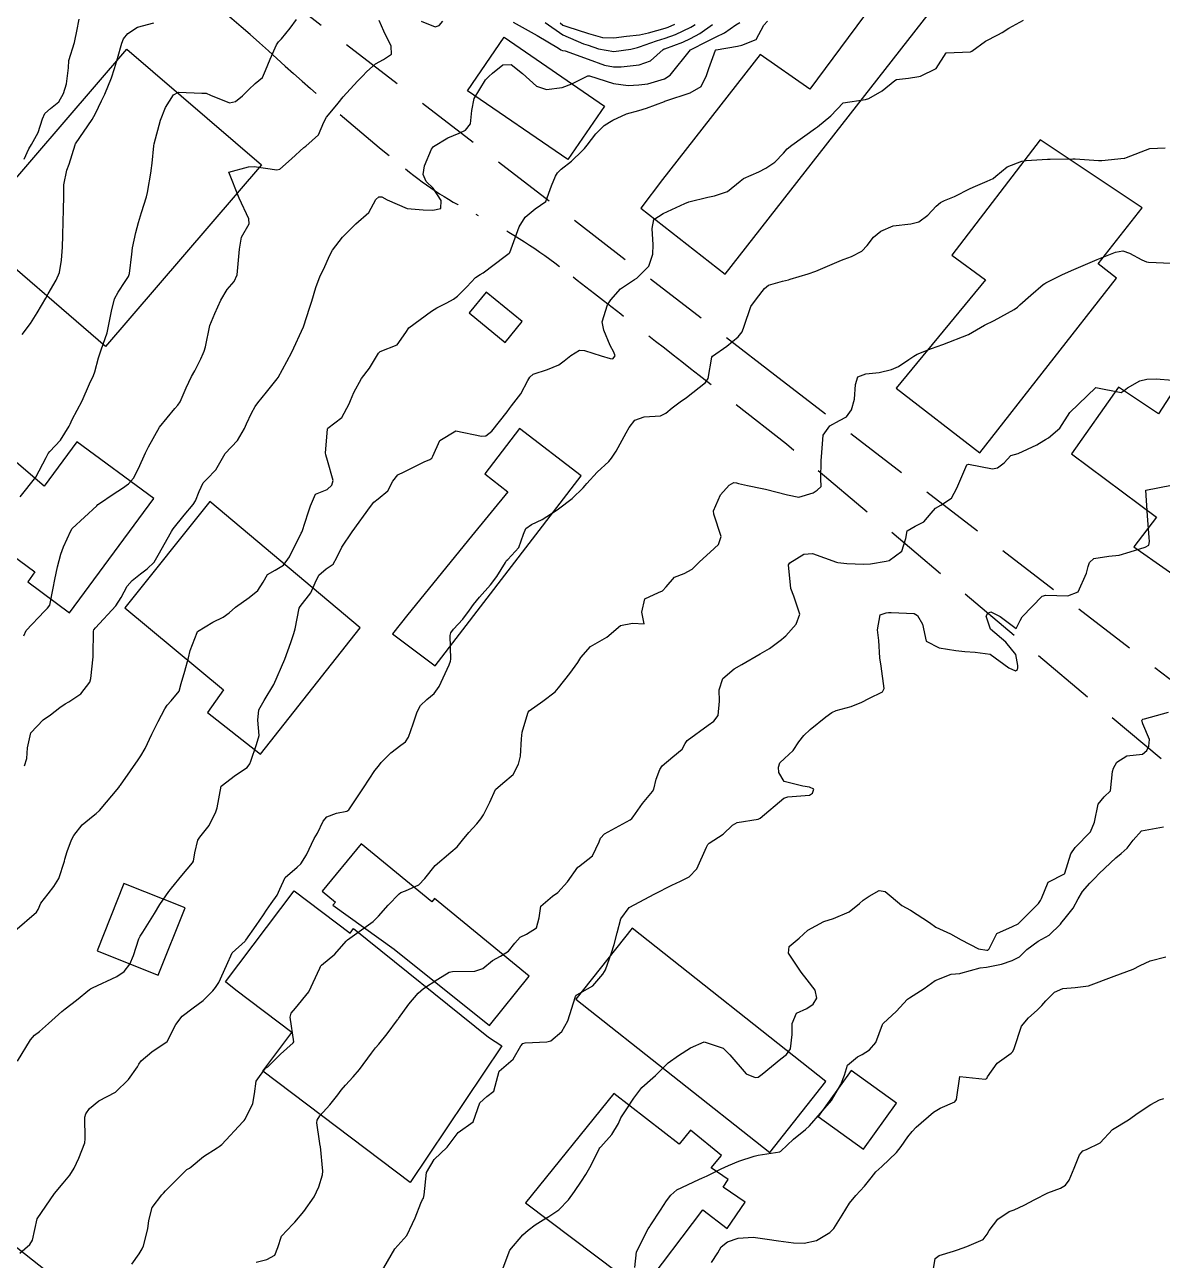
# Model space of a CAD drawing. Header units: metres. Extents: x 298520 to 308411, y 7433745 to 7450750.
# Drawn here: x 301297.3 to 301386.3, y 7442720.4 to 7442817 of the extents above; entities that cross this region are included whole.
import ezdxf

# ---------------------------------------------------------------- set-up
doc = ezdxf.new("R2010")
doc.units = ezdxf.units.M
doc.header["$LTSCALE"] = 10
doc.linetypes.add('DASHED', pattern=[0.75, 0.5, -0.25])
for name, color, linetype in [('Curvas de Nivel 1m', 11, 'Continuous'), ('Curvas de Nivel 5m', 15, 'Continuous'), ('Edificações', 30, 'Continuous'), ('Vias Secundárias', 230, 'DASHED')]:
    doc.layers.add(name, color=color, linetype=linetype)

msp = doc.modelspace()

# ---------------------------------------------------------------- linework, layer by layer
at = {"layer": 'Curvas de Nivel 1m', "flags": 128}
for points, elevation in [([(301296.548, 7442746.149), (301298.233, 7442747.615), (301298.366, 7442747.812), (301298.573, 7442748.312), (301299.153, 7442749.036), (301299.592, 7442749.6), (301299.971, 7442750.225), (301300.416, 7442751.592), (301300.454, 7442751.753), (301300.62, 7442752.334), (301300.967, 7442753.249), (301301.138, 7442753.585), (301301.794, 7442754.43), (301302.656, 7442755.135), (301302.905, 7442755.32), (301303.153, 7442755.563), (301304.681, 7442757.362), (301304.749, 7442757.473), (301304.792, 7442757.539), (301305.57, 7442758.661), (301306.183, 7442759.525), (301306.401, 7442759.838), (301306.722, 7442760.389), (301307.257, 7442761.512), (301307.743, 7442762.505), (301308.268, 7442763.497), (301308.457, 7442763.795), (301308.762, 7442764.113), (301309.388, 7442764.87), (301309.537, 7442765.482), (301309.826, 7442766.446), (301310.109, 7442767.477), (301310.237, 7442768.05), (301310.785, 7442769.47), (301310.798, 7442769.496), (301310.824, 7442769.533), (301312.008, 7442770.285), (301312.841, 7442770.675), (301313.295, 7442770.995), (301313.788, 7442771.436), (301314.861, 7442772.201), (301315.534, 7442772.746), (301315.952, 7442773.409), (301316.295, 7442773.992), (301316.887, 7442774.332), (301317.553, 7442774.73), (301318.013, 7442775.383), (301318.922, 7442777.229), (301318.975, 7442777.317), (301318.997, 7442777.369), (301319.486, 7442778.816), (301319.67, 7442779.363), (301320.047, 7442780.268), (301320.962, 7442780.655), (301321.333, 7442780.981), (301321.426, 7442781.345), (301320.989, 7442782.924), (301320.85, 7442783.351), (301320.841, 7442783.506), (301320.977, 7442785.35), (301320.986, 7442785.388), (301321.024, 7442785.43), (301322.11, 7442786.261), (301322.674, 7442787.334), (301322.787, 7442787.591), (301323.052, 7442788.23), (301323.639, 7442789.321), (301324.266, 7442790.121), (301324.984, 7442791.302), (301325.094, 7442791.422), (301326.443, 7442791.943), (301327.109, 7442792.927), (301327.359, 7442793.276), (301329.126, 7442794.594), (301329.538, 7442794.837), (301330.309, 7442795.238), (301330.837, 7442795.533), (301331.141, 7442795.753), (301331.886, 7442796.489), (301332.556, 7442797.216), (301332.934, 7442797.444), (301333.167, 7442797.577), (301334.888, 7442798.892), (301335.182, 7442799.119), (301335.218, 7442799.144), (301335.25, 7442799.179), (301335.766, 7442800.613), (301335.988, 7442801.172), (301336.442, 7442801.947), (301337.227, 7442802.597), (301338.048, 7442803.148), (301338.496, 7442804.392), (301338.823, 7442805.136), (301338.98, 7442805.412), (301339.261, 7442805.695), (301340.072, 7442806.321), (301340.91, 7442807.114), (301341.085, 7442807.312), (301341.288, 7442807.572), (301341.963, 7442808.437), (301342.626, 7442809.097), (301343.041, 7442809.358), (301343.309, 7442809.513), (301344.367, 7442810.025), (301345.321, 7442810.285), (301345.931, 7442810.447), (301347.332, 7442810.976), (301347.371, 7442811.001), (301347.45, 7442811.038), (301349.339, 7442811.667), (301350.209, 7442812.137), (301350.623, 7442812.997), (301350.797, 7442813.557), (301351.321, 7442814.991), (301351.348, 7442815.016), (301351.373, 7442815.024), (301353.04, 7442815.312), (301353.379, 7442815.378), (301354.505, 7442815.834), (301355.111, 7442816.944), (301355.406, 7442817.251)], 708), ([(301296.744, 7442735.953), (301297.75, 7442737.62), (301298.084, 7442737.98), (301298.453, 7442738.288), (301299.174, 7442738.892), (301299.948, 7442739.595), (301300.224, 7442739.844), (301300.477, 7442740.04), (301301.354, 7442740.712), (301302.387, 7442741.571), (301302.445, 7442741.619), (301302.494, 7442741.641), (301302.617, 7442741.691), (301304.503, 7442742.575), (301305.085, 7442742.956), (301305.541, 7442743.53), (301305.825, 7442744.226), (301306.246, 7442745.523), (301306.346, 7442745.721), (301306.548, 7442746.028), (301307.469, 7442747.506), (301307.882, 7442748.192), (301308.589, 7442749.213), (301308.705, 7442749.375), (301308.789, 7442749.488), (301309.601, 7442750.482), (301310.443, 7442751.472), (301310.501, 7442751.584), (301310.621, 7442752.24), (301310.86, 7442753.238), (301310.994, 7442753.466), (301311.725, 7442754.381), (301312.258, 7442755.454), (301312.355, 7442755.764), (301312.683, 7442757.45), (301313.804, 7442758.325), (301314.705, 7442758.917), (301314.925, 7442759.203), (301314.985, 7442759.417), (301315.43, 7442760.709), (301315.632, 7442761.411), (301315.547, 7442762.61), (301315.611, 7442763.411), (301316.026, 7442764.146), (301316.783, 7442765.4), (301317.66, 7442767.387), (301318.121, 7442768.685), (301318.353, 7442769.377), (301318.448, 7442769.757), (301318.762, 7442771.371), (301318.854, 7442771.509), (301319.671, 7442772.556), (301320.013, 7442773.359), (301320.299, 7442773.939), (301320.889, 7442774.437), (301321.42, 7442774.82), (301321.726, 7442775.342), (301322.114, 7442776.135), (301322.923, 7442777.33), (301324.349, 7442779.309), (301324.609, 7442779.645), (301324.952, 7442779.926), (301325.706, 7442780.548), (301326.1, 7442781.289), (301326.481, 7442781.782), (301326.98, 7442782.033), (301328.534, 7442782.803), (301328.99, 7442783.003), (301329.157, 7442783.082), (301329.223, 7442783.248), (301329.774, 7442784.48), (301331.023, 7442785.23), (301333.017, 7442784.813), (301333.376, 7442784.846), (301333.846, 7442785.198), (301335.038, 7442786.723), (301335.231, 7442786.988), (301335.378, 7442787.177), (301336.107, 7442788.115), (301336.663, 7442789.164), (301336.805, 7442789.425), (301337.07, 7442789.663), (301338.196, 7442790.023), (301339.082, 7442790.404), (301339.497, 7442790.716), (301340.017, 7442791.121), (301340.682, 7442791.529), (301341.097, 7442791.523), (301342.387, 7442791.097), (301343.09, 7442790.886), (301343.313, 7442790.863), (301343.485, 7442791.084), (301343.389, 7442791.378), (301343.101, 7442791.908), (301342.587, 7442793.095), (301342.46, 7442793.756), (301342.879, 7442795.093), (301342.978, 7442795.249), (301343.139, 7442795.479), (301343.891, 7442796.339), (301344.982, 7442797.063), (301345.164, 7442797.16), (301346.119, 7442798.105), (301346.433, 7442799.048), (301346.467, 7442799.774), (301346.365, 7442801.048), (301346.519, 7442801.748), (301347.225, 7442802.217), (301348.922, 7442803.015), (301349.234, 7442803.14), (301350.726, 7442803.507), (301351.239, 7442803.612), (301352.279, 7442803.943), (301353.251, 7442804.762), (301353.526, 7442804.966), (301354.719, 7442805.49), (301355.265, 7442805.769), (301355.962, 7442806.244), (301356.658, 7442806.926), (301356.944, 7442807.266), (301357.289, 7442807.575), (301359.142, 7442808.892), (301359.304, 7442809.003), (301360.34, 7442809.852), (301361.323, 7442810.87), (301363.057, 7442811.123), (301363.328, 7442811.209), (301364.352, 7442811.821), (301365.35, 7442812.621), (301365.483, 7442812.687), (301366.432, 7442812.809), (301367.231, 7442812.925), (301367.354, 7442812.95), (301368.584, 7442813.564), (301369.373, 7442814.78), (301371.261, 7442814.865), (301371.375, 7442814.911), (301372.434, 7442815.693), (301373.395, 7442816.195), (301373.742, 7442816.381), (301374.26, 7442816.717), (301375.409, 7442817.347)], 709), ([(301297.104, 7442792.773), (301297.774, 7442793.63), (301298.285, 7442794.463), (301298.956, 7442795.613), (301299.146, 7442795.939), (301299.761, 7442797), (301300.031, 7442797.601), (301300.197, 7442798.575), (301300.252, 7442799.599), (301300.29, 7442800.505), (301300.325, 7442801.599), (301300.341, 7442802.479), (301300.356, 7442803.599), (301300.37, 7442804.475), (301300.605, 7442805.597), (301300.792, 7442806.07), (301301.242, 7442807.59), (301301.255, 7442807.618), (301301.284, 7442807.668), (301302.571, 7442809.571), (301302.847, 7442810.03), (301303.325, 7442811.018), (301303.502, 7442811.387), (301303.585, 7442811.557), (301304.083, 7442812.815), (301304.333, 7442813.55), (301304.572, 7442814.337), (301304.906, 7442815.545), (301305.044, 7442815.878), (301305.384, 7442816.285), (301306.142, 7442816.782), (301307.397, 7442817.123)], 704), ([(301297.25, 7442769.21), (301297.435, 7442769.631), (301298.848, 7442771.143), (301299.095, 7442771.363), (301299.269, 7442771.606), (301299.544, 7442772.925), (301299.665, 7442773.602), (301299.884, 7442774.604), (301300.136, 7442775.598), (301300.341, 7442776.163), (301300.921, 7442777.425), (301301.028, 7442777.588), (301302.941, 7442779.376), (301303.037, 7442779.464), (301303.159, 7442779.558), (301304.226, 7442780.275), (301304.961, 7442780.748), (301305.416, 7442781.086), (301305.81, 7442781.532), (301306.212, 7442782.297), (301306.763, 7442783.522), (301306.844, 7442783.673), (301307, 7442783.988), (301307.855, 7442785.508), (301309.038, 7442786.984), (301309.288, 7442787.24), (301309.474, 7442787.486), (301309.934, 7442788.602), (301310.349, 7442789.477), (301310.614, 7442789.93), (301311.084, 7442790.867), (301311.27, 7442791.287), (301311.352, 7442791.466), (301311.437, 7442791.806), (301311.785, 7442793.46), (301312.189, 7442794.392), (301312.654, 7442795.447), (301313.151, 7442796.269), (301313.698, 7442796.894), (301313.921, 7442797.432), (301314.026, 7442798.579), (301314.098, 7442799.431), (301314.268, 7442800.359), (301314.849, 7442801.424), (301314.846, 7442801.795), (301314.073, 7442803.432), (301313.263, 7442805.44), (301314.807, 7442805.878), (301315.26, 7442805.889), (301317.016, 7442805.643), (301317.257, 7442805.678), (301318.167, 7442806.489), (301319.131, 7442807.372), (301319.284, 7442807.481), (301320.276, 7442808.377), (301320.703, 7442809.356), (301320.902, 7442809.761), (301321.316, 7442810.24), (301321.826, 7442810.842), (301322.203, 7442811.337), (301323.346, 7442812.579), (301323.72, 7442812.945), (301324.071, 7442813.313), (301324.749, 7442813.916), (301325.362, 7442814.251), (301325.987, 7442814.674), (301325.96, 7442815.294), (301325.391, 7442816.476), (301325.032, 7442817.304)], 706), ([(301297.271, 7442806.471), (301297.641, 7442807.264), (301297.837, 7442807.624), (301298.354, 7442808.557), (301298.697, 7442809.616), (301298.876, 7442810.048), (301299.315, 7442810.439), (301299.967, 7442810.96), (301300.352, 7442811.6), (301300.582, 7442812.356), (301300.724, 7442813.596), (301300.772, 7442814.182), (301301.192, 7442815.592), (301301.238, 7442815.729), (301301.386, 7442816.471), (301301.564, 7442817.424)], 703), ([(301297.288, 7442759.048), (301297.466, 7442759.629), (301297.538, 7442760.444), (301297.779, 7442761.624), (301298.743, 7442762.644), (301299.315, 7442763.036), (301300.068, 7442763.597), (301300.465, 7442763.885), (301300.76, 7442764.054), (301301.691, 7442764.659), (301302.397, 7442765.574), (301302.483, 7442765.876), (301302.668, 7442767.571), (301302.672, 7442767.704), (301302.692, 7442769.571), (301302.724, 7442769.681), (301302.836, 7442769.833), (301304.424, 7442771.546), (301304.86, 7442772.214), (301305.318, 7442773.086), (301305.715, 7442773.532), (301306.361, 7442774.045), (301306.887, 7442774.442), (301307.432, 7442774.975), (301307.757, 7442775.507), (301308.782, 7442777.353), (301308.869, 7442777.491), (301308.924, 7442777.57), (301309.789, 7442778.626), (301310.487, 7442779.475), (301310.663, 7442779.757), (301310.958, 7442780.488), (301311.273, 7442781.162), (301311.549, 7442781.464), (301312.251, 7442782.186), (301312.993, 7442783.45), (301313.958, 7442784.482), (301314.493, 7442785.425), (301314.66, 7442785.79), (301315.035, 7442786.605), (301315.321, 7442787.136), (301315.532, 7442787.415), (301316.205, 7442788.255), (301317.062, 7442789.295), (301317.128, 7442789.399), (301317.811, 7442790.66), (301318.208, 7442791.383), (301319.113, 7442793.37), (301319.606, 7442794.895), (301319.763, 7442795.364), (301320.077, 7442796.438), (301320.418, 7442797.357), (301320.672, 7442797.851), (301321.179, 7442798.953), (301321.377, 7442799.347), (301322.159, 7442800.375), (301323.093, 7442801.322), (301323.214, 7442801.416), (301324.231, 7442802.302), (301324.761, 7442803.305), (301325.005, 7442803.533), (301325.235, 7442803.528), (301325.651, 7442803.296), (301327.226, 7442802.622), (301328.468, 7442802.504), (301329.225, 7442802.495), (301329.848, 7442802.623), (301329.879, 7442803.244), (301329.242, 7442804.207), (301328.713, 7442804.723), (301328.46, 7442805.262), (301328.569, 7442805.954), (301329.114, 7442807.253), (301329.285, 7442807.452), (301330.405, 7442808.125), (301331.296, 7442808.501), (301331.776, 7442808.748), (301332.158, 7442809.221), (301332.272, 7442810.267), (301332.445, 7442811.213), (301333.348, 7442812.677), (301333.605, 7442812.943), (301333.878, 7442813.195), (301334.695, 7442813.851), (301335.36, 7442813.872), (301336.243, 7442813.171), (301337.343, 7442812.169), (301338.102, 7442811.91), (301339.342, 7442812.077), (301340.101, 7442812.367), (301341.352, 7442812.992), (301341.485, 7442812.975), (301343.346, 7442812.374), (301344.506, 7442812.234), (301345.345, 7442812.27), (301346.033, 7442812.367), (301347.35, 7442812.76), (301347.781, 7442813.034), (301349.373, 7442815.01), (301350.696, 7442815.684), (301351.389, 7442816.036), (301352.026, 7442816.351), (301352.93, 7442816.975), (301353.219, 7442817.158)], 707), ([(301328.322, 7442817.266), (301329.396, 7442816.801), (301329.731, 7442816.913), (301330.018, 7442817.244)], 706), ([(301335.495, 7442817.179), (301337.388, 7442816.134), (301339.05, 7442815.135), (301339.242, 7442815.003), (301339.371, 7442814.967), (301339.573, 7442814.926), (301341.365, 7442814.278), (301342.637, 7442813.821), (301343.359, 7442813.675), (301343.963, 7442813.685), (301345.361, 7442813.839), (301346.25, 7442814.165), (301347.237, 7442815.041), (301347.326, 7442815.088), (301347.374, 7442815.106), (301348.773, 7442815.628), (301349.386, 7442815.895), (301350.098, 7442816.297), (301351.085, 7442816.993)], 706), ([(301339.175, 7442817.133), (301339.4, 7442816.957), (301339.69, 7442816.835), (301341.391, 7442816.283), (301342.497, 7442815.989), (301343.386, 7442815.951), (301344.377, 7442816.086), (301345.39, 7442816.201), (301346.096, 7442816.349), (301347.398, 7442816.71), (301347.64, 7442816.796), (301348.148, 7442817.029)], 704), ([(301305.675, 7442720.089), (301306.247, 7442720.883), (301306.492, 7442721.276), (301306.593, 7442721.517), (301306.93, 7442722.857), (301307.027, 7442723.513), (301307.288, 7442724.515), (301308.033, 7442725.503), (301308.161, 7442725.644), (301308.306, 7442725.825), (301309.998, 7442727.475), (301310.193, 7442727.604), (301310.326, 7442727.705), (301311.283, 7442728.516), (301312.349, 7442729.176), (301312.523, 7442729.275), (301312.726, 7442729.444), (301314.371, 7442731.203), (301314.471, 7442731.32), (301314.538, 7442731.418), (301315.16, 7442732.637), (301315.281, 7442733.411), (301315.412, 7442734.405), (301316.145, 7442735.403), (301316.312, 7442735.513), (301316.425, 7442735.612), (301317.321, 7442736.504), (301318.311, 7442737.381), (301318.348, 7442737.478), (301318.07, 7442739.384), (301318.151, 7442739.708), (301318.48, 7442740.106), (301319.516, 7442741.365), (301320.389, 7442743.23), (301320.441, 7442743.351), (301320.467, 7442743.397), (301320.514, 7442743.452), (301321.549, 7442744.318), (301322.441, 7442745.331), (301322.488, 7442745.386), (301322.544, 7442745.43), (301322.927, 7442745.705), (301324.559, 7442746.873), (301324.778, 7442747.081), (301324.972, 7442747.296), (301325.726, 7442748.138), (301326.589, 7442749.043), (301326.728, 7442749.141), (301327.078, 7442749.275), (301328.121, 7442749.742), (301328.603, 7442750.233), (301329.398, 7442751.248), (301330.624, 7442752.298), (301331.131, 7442752.722), (301331.545, 7442753.221), (301332.03, 7442753.828), (301332.652, 7442754.503), (301332.975, 7442754.888), (301333.199, 7442755.202), (301333.685, 7442756.207), (301334.131, 7442757.188), (301334.688, 7442757.695), (301335.5, 7442758.367), (301335.923, 7442759.168), (301336.075, 7442759.804), (301336.157, 7442761.166), (301336.222, 7442761.681), (301336.642, 7442763.161), (301336.669, 7442763.246), (301336.756, 7442763.352), (301337.829, 7442764.088), (301338.778, 7442764.841), (301338.932, 7442764.987), (301339.059, 7442765.136), (301339.942, 7442766.27), (301340.551, 7442767.114), (301340.807, 7442767.519), (301341.545, 7442768.373), (301342.823, 7442769.09), (301343.887, 7442770.025), (301344.84, 7442770.206), (301345.742, 7442770.149), (301345.574, 7442771.053), (301345.813, 7442772.101), (301346.869, 7442772.6), (301347.176, 7442772.731), (301347.48, 7442773.034), (301348.131, 7442773.781), (301348.889, 7442774.079), (301349.497, 7442774.408), (301350.088, 7442775.002), (301350.91, 7442775.743), (301351.558, 7442776.342), (301351.778, 7442776.981), (301351.207, 7442778.72), (301351.17, 7442778.988), (301351.723, 7442780.221), (301352.404, 7442780.976), (301352.763, 7442781.184), (301352.975, 7442781.158), (301353.123, 7442781.116), (301353.837, 7442780.957), (301354.97, 7442780.722), (301355.23, 7442780.677), (301356.963, 7442780.237), (301357.837, 7442780.034), (301358.965, 7442780.375), (301359.272, 7442780.592), (301359.581, 7442780.891), (301359.56, 7442781.472), (301359.58, 7442782.891), (301359.637, 7442783.528), (301359.741, 7442784.889), (301360.274, 7442785.631), (301361.03, 7442786.033), (301361.575, 7442786.324), (301361.951, 7442786.861), (301362.194, 7442787.716), (301362.274, 7442788.858), (301362.468, 7442789.46), (301363.075, 7442789.682), (301364.127, 7442789.785), (301365.081, 7442790.024), (301365.631, 7442790.269), (301366.449, 7442790.806), (301366.83, 7442791.068), (301367.097, 7442791.222), (301368.229, 7442791.662), (301369.105, 7442791.98), (301371.113, 7442792.75), (301372.365, 7442793.493), (301373.124, 7442793.869), (301374.687, 7442794.707), (301374.941, 7442794.898), (301375.139, 7442795.084), (301375.993, 7442795.848), (301376.965, 7442796.682), (301377.083, 7442796.761), (301377.164, 7442796.8), (301378.414, 7442797.424), (301379.174, 7442797.771), (301381.183, 7442798.63), (301382.603, 7442799.201), (301383.19, 7442799.297), (301383.696, 7442799.11), (301384.681, 7442798.588), (301385.034, 7442798.434), (301385.181, 7442798.404), (301386.961, 7442798.344)], 711), ([(301315.417, 7442720.232), (301316.243, 7442720.441), (301316.863, 7442720.778), (301317.104, 7442721.391), (301317.39, 7442722.265), (301318.281, 7442723.224), (301318.443, 7442723.378), (301319.126, 7442724.202), (301319.955, 7442725.355), (301320.311, 7442726.142), (301320.586, 7442727.082), (301320.614, 7442727.347), (301320.429, 7442729.272), (301320.415, 7442729.349), (301320.357, 7442729.71), (301320.165, 7442731.147), (301320.191, 7442731.353), (301320.376, 7442731.677), (301321.172, 7442732.555), (301321.788, 7442733.336), (301322.051, 7442733.681), (301322.404, 7442734.09), (301323, 7442734.735), (301323.479, 7442735.314), (301324.436, 7442736.575), (301324.745, 7442736.992), (301324.991, 7442737.295), (301325.662, 7442738.08), (301326.471, 7442739.182), (301326.513, 7442739.239), (301326.54, 7442739.279), (301327.339, 7442740.417), (301328.087, 7442741.264), (301328.29, 7442741.467), (301328.497, 7442741.637), (301329.62, 7442742.359), (301330.51, 7442742.914), (301330.769, 7442742.968), (301332.511, 7442742.986), (301333.122, 7442743.201), (301333.879, 7442743.834), (301334.528, 7442744.165), (301335.154, 7442744.554), (301335.647, 7442745.169), (301336.055, 7442745.657), (301336.55, 7442745.886), (301337.324, 7442746.383), (301337.54, 7442747.15), (301337.658, 7442748.068), (301338.58, 7442748.858), (301338.992, 7442749.134), (301339.748, 7442749.971), (301340.558, 7442751.111), (301340.613, 7442751.156), (301341.722, 7442751.999), (301342.227, 7442753.094), (301342.335, 7442753.396), (301342.642, 7442753.724), (301343.52, 7442754.206), (301344.659, 7442754.82), (301344.79, 7442754.93), (301344.883, 7442755.058), (301345.617, 7442756.107), (301346.405, 7442757.043), (301346.506, 7442757.22), (301346.692, 7442757.99), (301346.97, 7442758.767), (301347.157, 7442759.035), (301348.005, 7442759.735), (301348.723, 7442760.342), (301348.954, 7442760.792), (301349.119, 7442761.014), (301350.745, 7442762.221), (301351.198, 7442762.535), (301351.542, 7442762.982), (301351.646, 7442764.105), (301351.604, 7442764.982), (301351.894, 7442765.877), (301352.8, 7442766.636), (301353.379, 7442766.961), (301354.811, 7442767.793), (301355.545, 7442768.203), (301356.493, 7442768.923), (301356.679, 7442769.068), (301356.827, 7442769.204), (301357.625, 7442770.129), (301357.924, 7442770.909), (301357.465, 7442772.316), (301357.222, 7442772.917), (301357.041, 7442774.769), (301357.138, 7442774.918), (301358.224, 7442775.586), (301358.904, 7442775.637), (301360.801, 7442774.965), (301360.894, 7442774.936), (301361.611, 7442774.863), (301362.893, 7442774.81), (301363.457, 7442774.842), (301364.676, 7442775.043), (301364.897, 7442775.107), (301365.902, 7442775.816), (301366.225, 7442776.807), (301366.309, 7442777.426), (301366.933, 7442777.779), (301367.614, 7442778.115), (301368.189, 7442778.788), (301368.538, 7442779.195), (301368.953, 7442779.433), (301369.772, 7442779.957), (301370.197, 7442780.762), (301370.991, 7442782.585), (301371.113, 7442782.627), (301372.988, 7442782.267), (301373.388, 7442782.327), (301373.911, 7442782.721), (301374.416, 7442783.299), (301375.001, 7442783.471), (301376.459, 7442784.14), (301377.011, 7442784.484), (301377.138, 7442784.552), (301377.36, 7442784.677), (301378.254, 7442785.438), (301379.043, 7442786.66), (301381.063, 7442788.63), (301383.059, 7442788.225), (301383.282, 7442788.386), (301383.538, 7442788.605), (301384.516, 7442789.151), (301385.07, 7442789.27), (301385.779, 7442789.288), (301387.069, 7442789.189)], 712), ([(301325.104, 7442719.297), (301326.253, 7442721.28), (301327.203, 7442722.331), (301327.633, 7442723.266), (301327.837, 7442723.707), (301328.297, 7442724.848), (301328.419, 7442725.141), (301328.486, 7442725.257), (301328.547, 7442725.498), (301328.724, 7442727.254), (301329.321, 7442728.263), (301330.353, 7442729.23), (301331.214, 7442730.372), (301332.373, 7442731.21), (301332.898, 7442732.695), (301333.454, 7442733.199), (301333.982, 7442733.612), (301334.423, 7442735.18), (301335.501, 7442736.101), (301336.116, 7442737.163), (301336.275, 7442737.333), (301336.446, 7442737.38), (301338.134, 7442737.456), (301338.449, 7442737.551), (301339.308, 7442738.279), (301339.784, 7442739.12), (301340.393, 7442741.013), (301340.446, 7442741.111), (301340.493, 7442741.137), (301341.742, 7442741.856), (301342.51, 7442742.769), (301342.639, 7442742.961), (301342.717, 7442743.088), (301343.198, 7442744.419), (301343.412, 7442745.081), (301343.631, 7442746), (301343.916, 7442747.076), (301344.572, 7442747.966), (301346.583, 7442749.04), (301347.901, 7442749.719), (301348.598, 7442750.029), (301349.26, 7442750.353), (301349.866, 7442751.001), (301350.63, 7442752.686), (301350.732, 7442752.889), (301350.843, 7442752.988), (301351.918, 7442753.703), (301352.654, 7442754.397), (301353.014, 7442754.61), (301354.662, 7442754.887), (301354.715, 7442754.896), (301354.831, 7442754.947), (301356.679, 7442756.522), (301356.979, 7442756.618), (301358.681, 7442756.751), (301358.903, 7442756.897), (301359.01, 7442757.219), (301358.688, 7442757.365), (301358.147, 7442757.447), (301356.692, 7442757.817), (301356.286, 7442758.514), (301356.263, 7442758.927), (301356.366, 7442759.265), (301356.713, 7442759.616), (301357.403, 7442760.233), (301357.855, 7442760.909), (301358.237, 7442761.406), (301358.743, 7442761.884), (301359.961, 7442762.882), (301360.416, 7442763.217), (301360.76, 7442763.365), (301361.946, 7442763.678), (301362.771, 7442764.023), (301363.316, 7442764.304), (301364.376, 7442764.834), (301364.528, 7442765.09), (301364.287, 7442766.835), (301364.172, 7442767.474), (301364.09, 7442768.837), (301364.008, 7442769.665), (301364.212, 7442770.836), (301364.687, 7442770.999), (301364.855, 7442771.02), (301365.067, 7442771.039), (301366.854, 7442770.94), (301367.121, 7442770.797), (301367.512, 7442770.124), (301367.799, 7442768.79), (301368.818, 7442768.266), (301370.123, 7442768.068), (301370.815, 7442767.983), (301371.636, 7442767.921), (301372.813, 7442767.766), (301374.278, 7442766.715), (301374.799, 7442766.477), (301374.933, 7442766.576), (301374.976, 7442766.707), (301374.978, 7442766.88), (301374.813, 7442767.738), (301374.025, 7442768.718), (301372.838, 7442769.721), (301372.482, 7442770.734), (301372.613, 7442770.975), (301372.856, 7442771.079), (301373.595, 7442770.723), (301374.839, 7442769.768), (301375.156, 7442770.398), (301375.317, 7442770.703), (301376.869, 7442772.299), (301377.152, 7442772.395), (301378.87, 7442772.331), (301379.682, 7442772.648), (301380.354, 7442774.104), (301380.484, 7442774.636), (301380.582, 7442774.951), (301380.902, 7442775.247), (301382.081, 7442775.442), (301382.907, 7442775.516), (301383.744, 7442775.768), (301384.916, 7442776.147), (301385.214, 7442776.29), (301385.269, 7442776.585), (301385.239, 7442776.898), (301385.118, 7442778.587), (301384.973, 7442780.59), (301386.977, 7442780.993)], 713), ([(301334.642, 7442719.589), (301335.241, 7442721.175), (301336.265, 7442722.374), (301336.681, 7442722.744), (301337.227, 7442723.15), (301337.86, 7442723.563), (301338.283, 7442723.813), (301339.082, 7442724.337), (301339.835, 7442725.117), (301340.31, 7442725.77), (301340.849, 7442726.574), (301341.187, 7442727.101), (301341.612, 7442727.819), (301342.224, 7442729.091), (301342.271, 7442729.173), (301342.355, 7442729.257), (301343.229, 7442730.217), (301343.734, 7442731.076), (301343.938, 7442731.514), (301344.385, 7442732.238), (301344.93, 7442733.062), (301345.555, 7442733.904), (301346.417, 7442734.661), (301346.632, 7442734.826), (301346.846, 7442735.036), (301347.633, 7442735.825), (301348.437, 7442736.386), (301349.361, 7442737.006), (301350.448, 7442737.459), (301351.921, 7442736.975), (301352.438, 7442736.45), (301353.724, 7442734.957), (301354.419, 7442734.674), (301354.665, 7442734.701), (301354.971, 7442734.942), (301356.435, 7442736.145), (301356.876, 7442736.478), (301357.186, 7442736.913), (301357.323, 7442738.042), (301357.335, 7442738.911), (301357.669, 7442739.714), (301358.481, 7442740.083), (301358.974, 7442740.405), (301359.257, 7442740.889), (301359.123, 7442741.515), (301358.507, 7442742.307), (301358.016, 7442742.905), (301357.042, 7442744.408), (301357.097, 7442744.914), (301357.873, 7442745.583), (301358.556, 7442746.194), (301359.796, 7442746.882), (301360.565, 7442747.096), (301361.791, 7442747.637), (301362.577, 7442748.284), (301362.888, 7442748.539), (301363.335, 7442748.842), (301364.119, 7442749.306), (301364.589, 7442749.224), (301365.074, 7442748.823), (301365.903, 7442748.137), (301366.573, 7442747.772), (301368.076, 7442746.785), (301368.559, 7442746.43), (301369.699, 7442745.907), (301370.55, 7442745.453), (301371.901, 7442744.736), (301372.541, 7442744.624), (301372.634, 7442744.636), (301372.739, 7442744.728), (301373.337, 7442745.94), (301374.561, 7442746.496), (301374.988, 7442746.704), (301376.579, 7442748.27), (301376.753, 7442748.506), (301376.82, 7442748.678), (301377.333, 7442749.942), (301378.612, 7442750.61), (301378.64, 7442750.632), (301378.654, 7442750.66), (301379.113, 7442752.17), (301379.445, 7442752.652), (301380.645, 7442753.871), (301380.964, 7442754.627), (301381.258, 7442756.04), (301381.713, 7442756.62), (301382.216, 7442757.087), (301382.383, 7442758.613), (301382.449, 7442758.87), (301382.714, 7442759.337), (301383.507, 7442759.817), (301384.724, 7442759.965), (301385.063, 7442760.25), (301385.213, 7442760.583), (301385.265, 7442761.109), (301384.75, 7442762.337), (301384.665, 7442762.591), (301384.698, 7442762.646), (301384.754, 7442762.681), (301384.883, 7442762.717), (301386.76, 7442763.229)], 714), ([(301351.022, 7442720.205), (301351.506, 7442720.977), (301351.781, 7442721.451), (301352.262, 7442721.835), (301353.108, 7442722.118), (301354.266, 7442722.21), (301355.378, 7442722.048), (301356.263, 7442721.905), (301357.421, 7442721.749), (301358.261, 7442721.724), (301359.219, 7442721.935), (301360.27, 7442722.557), (301360.571, 7442722.876), (301361.237, 7442723.917), (301361.806, 7442724.857), (301362.309, 7442725.444), (301362.984, 7442726.176), (301363.491, 7442726.838), (301363.87, 7442727.294), (301364.332, 7442727.73), (301365.47, 7442728.813), (301365.86, 7442729.298), (301366.361, 7442730.036), (301366.703, 7442730.461), (301367.03, 7442730.793), (301368.385, 7442731.969), (301368.889, 7442732.274), (301370.04, 7442732.764), (301370.186, 7442732.972), (301370.423, 7442734.76), (301372.42, 7442734.537), (301372.544, 7442734.606), (301372.612, 7442734.728), (301373.348, 7442735.807), (301374.442, 7442736.574), (301374.581, 7442736.708), (301374.684, 7442736.945), (301375.254, 7442738.698), (301375.815, 7442739.348), (301376.482, 7442739.938), (301376.853, 7442740.311), (301377.164, 7442740.673), (301377.827, 7442741.339), (301378.503, 7442741.643), (301379.448, 7442741.706), (301380.505, 7442741.855), (301382.513, 7442742.61), (301383.981, 7442743.135), (301384.526, 7442743.446), (301385.318, 7442743.791), (301386.536, 7442744.099)], 716), ([(301368.233, 7442718.78), (301368.508, 7442720.52), (301368.822, 7442720.774), (301369.929, 7442721.09), (301370.257, 7442721.203), (301370.984, 7442721.473), (301372.266, 7442722.026), (301372.576, 7442722.42), (301372.742, 7442722.725), (301373.405, 7442723.6), (301374.295, 7442724.192), (301374.672, 7442724.33), (301375.477, 7442724.692), (301376.308, 7442725.149), (301377.329, 7442725.653), (301378.317, 7442726.035), (301378.705, 7442726.27), (301378.974, 7442726.653), (301379.382, 7442727.6), (301379.797, 7442728.645), (301380.056, 7442728.935), (301380.349, 7442729.058), (301381.406, 7442729.576), (301382.373, 7442730.61), (301383.617, 7442731.361), (301384.386, 7442731.915), (301385.362, 7442732.575), (301386.04, 7442732.923), (301386.4, 7442733.04)], 717)]:
    msp.add_lwpolyline(points, dxfattribs=dict(at, elevation=elevation))
at = {"layer": 'Curvas de Nivel 5m', "flags": 128}
for points, elevation in [([(301296.957, 7442780.062), (301298.183, 7442781.622), (301298.988, 7442783.139), (301299.147, 7442783.453), (301299.269, 7442783.607), (301300.109, 7442784.496), (301300.779, 7442785.592), (301300.856, 7442785.76), (301301.028, 7442786.106), (301301.797, 7442787.579), (301302.388, 7442788.902), (301302.694, 7442789.566), (301302.794, 7442789.838), (301303.084, 7442790.935), (301303.23, 7442791.419), (301303.285, 7442791.558), (301303.768, 7442792.892), (301303.9, 7442793.552), (301304.083, 7442794.596), (301304.343, 7442795.548), (301304.61, 7442796.084), (301305.157, 7442796.9), (301305.413, 7442797.285), (301305.509, 7442797.537), (301305.673, 7442799.04), (301305.747, 7442799.534), (301306.006, 7442800.727), (301306.213, 7442801.53), (301306.44, 7442802.308), (301306.82, 7442803.524), (301306.906, 7442803.855), (301307.203, 7442805.521), (301307.209, 7442805.575), (301307.269, 7442806.167), (301307.413, 7442807.518), (301307.44, 7442807.673), (301307.94, 7442809.51), (301308.319, 7442810.504), (301308.932, 7442811.496), (301309.335, 7442811.695), (301311.171, 7442811.635), (301311.335, 7442811.634), (301311.487, 7442811.621), (301311.838, 7442811.462), (301313.324, 7442810.865), (301313.781, 7442810.981), (301314.343, 7442811.43), (301314.836, 7442811.927), (301315.343, 7442812.38), (301315.905, 7442812.856), (301316.151, 7442813.412), (301316.492, 7442814.279), (301317.001, 7442815.404), (301317.15, 7442815.629), (301317.38, 7442815.865), (301318.073, 7442816.71), (301318.56, 7442817.383)], 705), ([(301338.009, 7442817.151), (301339.389, 7442816.183), (301341.006, 7442815.487), (301341.377, 7442815.368), (301342.18, 7442815.102), (301343.371, 7442814.877), (301344.709, 7442815.07), (301345.227, 7442815.21), (301345.376, 7442815.253), (301346.721, 7442815.708), (301347.386, 7442815.92), (301348.197, 7442816.222), (301349.4, 7442816.8), (301349.534, 7442816.876), (301349.745, 7442817.007)], 705), ([(301296.929, 7442720.951), (301297.711, 7442721.625), (301297.922, 7442721.959), (301298.283, 7442723.62), (301299.627, 7442725.6), (301300.311, 7442726.423), (301300.85, 7442727.052), (301301.177, 7442727.581), (301301.535, 7442728.378), (301302.001, 7442729.574), (301302.042, 7442729.887), (301302.014, 7442731.574), (301302.1, 7442731.85), (301302.383, 7442732.265), (301303.096, 7442732.855), (301304.403, 7442733.54), (301305.419, 7442734.524), (301306.124, 7442735.523), (301306.231, 7442735.716), (301306.427, 7442735.969), (301307.261, 7442736.685), (301308.443, 7442737.5), (301309.12, 7442738.833), (301309.629, 7442739.483), (301310.48, 7442740.136), (301311.26, 7442740.687), (301312.013, 7442741.455), (301312.228, 7442741.72), (301312.5, 7442742.113), (301313.087, 7442743.441), (301313.538, 7442744.425), (301314.542, 7442745.341), (301314.579, 7442745.383), (301314.603, 7442745.419), (301315.41, 7442746.555), (301315.989, 7442747.406), (301316.208, 7442747.764), (301316.576, 7442748.275), (301317.042, 7442748.94), (301317.247, 7442749.393), (301317.677, 7442750.315), (301318.61, 7442751.122), (301318.905, 7442751.376), (301319.332, 7442752.081), (301319.948, 7442753.36), (301320.202, 7442753.792), (301320.653, 7442754.713), (301320.943, 7442755.063), (301321.678, 7442755.34), (301322.504, 7442755.492), (301322.666, 7442755.616), (301323.797, 7442757.313), (301324.697, 7442758.667), (301324.972, 7442759.025), (301325.194, 7442759.295), (301325.938, 7442760.064), (301326.723, 7442760.65), (301327.081, 7442760.923), (301327.312, 7442761.274), (301327.686, 7442762.328), (301327.992, 7442763.268), (301328.258, 7442763.768), (301328.767, 7442764.226), (301329.329, 7442764.697), (301329.712, 7442765.246), (301330.5, 7442766.934), (301330.616, 7442767.232), (301330.642, 7442767.394), (301330.583, 7442769.232), (301330.626, 7442769.431), (301330.83, 7442769.726), (301331.569, 7442770.496), (301332.096, 7442771.218), (301332.406, 7442771.666), (301332.863, 7442772.231), (301333.729, 7442773.197), (301334.233, 7442773.839), (301334.899, 7442774.941), (301334.992, 7442775.089), (301335.096, 7442775.178), (301335.962, 7442776.12), (301336.305, 7442777.166), (301336.491, 7442777.601), (301336.93, 7442777.911), (301337.776, 7442778.31), (301338.942, 7442779.059), (301339.057, 7442779.138), (301340.121, 7442779.953), (301340.968, 7442780.766), (301341.131, 7442780.948), (301341.254, 7442781.107), (301342.073, 7442782.008), (301342.99, 7442782.84), (301343.204, 7442783.087), (301343.566, 7442783.649), (301344.349, 7442785.07), (301344.583, 7442785.503), (301345.028, 7442786.062), (301345.759, 7442786.326), (301347.033, 7442786.412), (301347.452, 7442786.62), (301347.95, 7442787.031), (301348.576, 7442787.497), (301349.051, 7442787.84), (301350.552, 7442788.998), (301350.753, 7442789.31), (301351.038, 7442790.991), (301351.094, 7442791.069), (301352.22, 7442791.861), (301353.109, 7442792.583), (301353.417, 7442792.965), (301353.579, 7442793.425), (301354.103, 7442794.955), (301354.535, 7442795.556), (301355.154, 7442796.346), (301355.474, 7442796.621), (301356.572, 7442796.926), (301357.041, 7442797.044), (301357.165, 7442797.081), (301358.577, 7442797.498), (301359.171, 7442797.702), (301360.627, 7442798.328), (301361.18, 7442798.561), (301361.403, 7442798.646), (301361.955, 7442798.862), (301362.763, 7442799.28), (301363.196, 7442799.723), (301363.683, 7442800.366), (301364.247, 7442800.834), (301365.217, 7442801.26), (301366.603, 7442801.422), (301367.221, 7442801.583), (301367.921, 7442802.098), (301368.595, 7442802.786), (301368.925, 7442803.094), (301369.237, 7442803.235), (301370.01, 7442803.538), (301371.247, 7442804.167), (301371.649, 7442804.346), (301372.583, 7442804.737), (301373.03, 7442804.959), (301373.259, 7442805.147), (301374.126, 7442805.861), (301375.277, 7442806.31), (301375.618, 7442806.356), (301377.28, 7442806.464), (301377.487, 7442806.471), (301379.28, 7442806.489), (301379.452, 7442806.486), (301381.279, 7442806.359), (301381.551, 7442806.355), (301383.282, 7442806.544), (301383.336, 7442806.555), (301383.467, 7442806.607), (301385.29, 7442807.291), (301386.499, 7442807.36)], 710), ([(301345.018, 7442719.836), (301345.16, 7442721.056), (301346.067, 7442722.84), (301346.203, 7442723.041), (301346.23, 7442723.084), (301346.275, 7442723.15), (301347.026, 7442724.299), (301347.506, 7442725.028), (301347.845, 7442725.487), (301348.312, 7442725.893), (301350.031, 7442726.706), (301350.321, 7442726.826), (301350.434, 7442726.877), (301350.67, 7442726.987), (301351.765, 7442727.542), (301352.335, 7442727.798), (301353.165, 7442728.137), (301354.347, 7442728.54), (301354.675, 7442728.618), (301356.352, 7442728.87), (301356.386, 7442728.886), (301356.427, 7442728.919), (301357.419, 7442729.852), (301358.37, 7442730.601), (301358.681, 7442730.895), (301360.393, 7442732.87), (301361.139, 7442734.136), (301361.408, 7442734.86), (301361.644, 7442735.644), (301362.437, 7442736.292), (301362.808, 7442736.477), (301363.38, 7442736.841), (301363.878, 7442737.407), (301364.389, 7442738.831), (301364.413, 7442738.881), (301364.465, 7442738.938), (301365.454, 7442739.84), (301366.341, 7442740.802), (301366.494, 7442740.91), (301367.658, 7442741.632), (301368.508, 7442742.272), (301369.768, 7442742.761), (301370.447, 7442742.818), (301370.514, 7442742.836), (301372.015, 7442743.241), (301372.522, 7442743.311), (301373.699, 7442743.545), (301374.53, 7442743.826), (301375.111, 7442744.125), (301375.672, 7442744.693), (301376.55, 7442745.341), (301377.425, 7442745.8), (301378.318, 7442746.662), (301378.415, 7442746.811), (301378.566, 7442747.001), (301379.301, 7442747.927), (301379.696, 7442748.649), (301380.029, 7442749.208), (301380.601, 7442749.876), (301380.992, 7442750.249), (301381.331, 7442750.629), (301382.625, 7442751.858), (301383.057, 7442752.177), (301383.514, 7442752.601), (301383.992, 7442753.244), (301384.647, 7442753.961), (301386.356, 7442754.271)], 715)]:
    msp.add_lwpolyline(points, dxfattribs=dict(at, elevation=elevation))
at = {"layer": 'Edificações'}
for points in [[(301347.178, 7442804.874), (301345.491, 7442802.627), (301352.097, 7442797.472), (301368.62, 7442818.621), (301365.387, 7442820.947), (301358.693, 7442811.937), (301354.827, 7442814.663)], [(301334.803, 7442815.994), (301342.638, 7442810.618), (301339.773, 7442806.443), (301331.938, 7442811.819)], [(301293.105, 7442800.881), (301305.302, 7442815.08), (301315.837, 7442806.031), (301303.639, 7442791.831)], [(301376.709, 7442807.982), (301369.798, 7442798.964), (301372.442, 7442797.029), (301365.458, 7442788.568), (301371.994, 7442783.518), (301382.687, 7442797.156), (301381.243, 7442798.288), (301384.682, 7442802.676)], [(301333.404, 7442796.082), (301332.073, 7442794.464), (301334.885, 7442792.15), (301336.216, 7442793.767)], [(301379.158, 7442783.422), (301385.827, 7442778.471), (301384.035, 7442776.174), (301394.152, 7442769.084), (301399.485, 7442776.694), (301396.808, 7442778.45), (301397.388, 7442779.334), (301400.172, 7442777.508), (301405.16, 7442785.112), (301402.069, 7442787.14), (301400.223, 7442784.326), (301393.214, 7442788.979), (301391.049, 7442785.718), (301387.124, 7442788.323), (301385.959, 7442786.568), (301382.843, 7442788.637)], [(301326.08, 7442769.356), (301329.394, 7442766.853), (301340.813, 7442781.711), (301336.004, 7442785.407), (301333.279, 7442781.861), (301335.081, 7442780.476), (301332.248, 7442777.003), (301327.274, 7442770.885)], [(301296.111, 7442783.225), (301292.286, 7442778.494), (301298.112, 7442774.2), (301297.541, 7442773.425), (301300.815, 7442771.013), (301307.401, 7442779.952), (301301.391, 7442784.38), (301298.832, 7442780.907)], [(301305.141, 7442771.398), (301312.842, 7442764.992), (301311.61, 7442763.217), (301315.741, 7442759.945), (301323.54, 7442769.825), (301311.78, 7442779.72)], [(301326.202, 7442744.717), (301333.665, 7442738.746), (301336.745, 7442742.595), (301329.347, 7442748.668), (301329.135, 7442748.41), (301323.61, 7442752.946), (301320.569, 7442749.241), (301321.605, 7442748.391), (301321.405, 7442748.146)], [(301305.056, 7442749.844), (301302.963, 7442744.591), (301307.753, 7442742.683), (301309.846, 7442747.936)], [(301313.01, 7442742.151), (301318.385, 7442749.273), (301322.764, 7442745.968), (301323.029, 7442746.32), (301333.576, 7442737.843), (301334.628, 7442737.145), (301327.456, 7442726.458), (301315.922, 7442735.183), (301318.2, 7442738.194), (301313.83, 7442741.515)], [(301340.41, 7442740.804), (301355.567, 7442728.823), (301359.956, 7442734.377), (301344.8, 7442746.357)], [(301361.936, 7442735.22), (301359.357, 7442731.624), (301362.892, 7442729.089), (301365.471, 7442732.685)], [(301343.37, 7442733.44), (301336.479, 7442724.889), (301345.577, 7442718.027), (301350.331, 7442724.331), (301352.251, 7442722.883), (301353.646, 7442724.928), (301351.923, 7442726.104), (301352.326, 7442726.695), (301350.979, 7442727.615), (301351.795, 7442728.578), (301349.381, 7442730.569), (301348.483, 7442729.48)], [(301293.043, 7442724.236), (301288.248, 7442718.064), (301293.395, 7442714.143), (301288.557, 7442707.787), (301297.25, 7442700.916), (301306.992, 7442713.242)]]:
    msp.add_lwpolyline(points, close=True, dxfattribs=at)
at = {"layer": 'Vias Secundárias'}
for points in [[(301465.55, 7442973.319, 0), (301478.59, 7442967.28, -0.011668)], [(301286.401, 7442690.541), (301304.342, 7442695.105, 0.00115), (301330.301, 7442701.772, 0.013999), (301376.097, 7442715.025, -0.039145), (301398.356, 7442720.271, 0.089471), (301407.984, 7442723.586, 0.318952), (301411.402, 7442730.787, 0.146741), (301405.057, 7442743.411, 0.044961), (301397.658, 7442749.95), (301356.88, 7442784.179), (301350.047, 7442789.556, 0.002704), (301339.14, 7442798.042, 0.047734), (301332.623, 7442802.132, -0.053992), (301327.081, 7442805.708, -0.015181), (301316.371, 7442814.935, 0.047014), (301304.245, 7442824.106, -0.030471), (301292.607, 7442832.319, 0.002991)]]:
    msp.add_lwpolyline(points, format="xyb", dxfattribs=at)
at = {"layer": 'Vias Secundárias', "elevation": 697.377}
msp.add_lwpolyline([(301296.104, 7442837.073, -0.035453), (301316.542, 7442820.007), (301355.976, 7442789.608), (301408.823, 7442748.929), (301414.555, 7442743.494), (301425.441, 7442736.572, 0.042069), (301434.525, 7442731.817, 0.195313), (301438.405, 7442731.769, -0.020573), (301444.441, 7442733.852, -0.015912), (301453.637, 7442736.291, -0.015586), (301476.582, 7442740.853, -0.005741), (301485.1, 7442742.172), (301487.463, 7442735.551), (301462.511, 7442729.518), (301433.735, 7442722.376, 0.007082), (301416.218, 7442717.763, -0.023813), (301403.079, 7442714.77, 0.01902), (301390.125, 7442711.949, 0.014671), (301356.722, 7442702.278, -0.043473), (301341.587, 7442698.826, 0.052608), (301319.3, 7442693.314, -0.030434), (301307.757, 7442689.91, 0.010626), (301280.742, 7442683.094)], format="xyb", dxfattribs=at)

doc.saveas('drawing.dxf')
